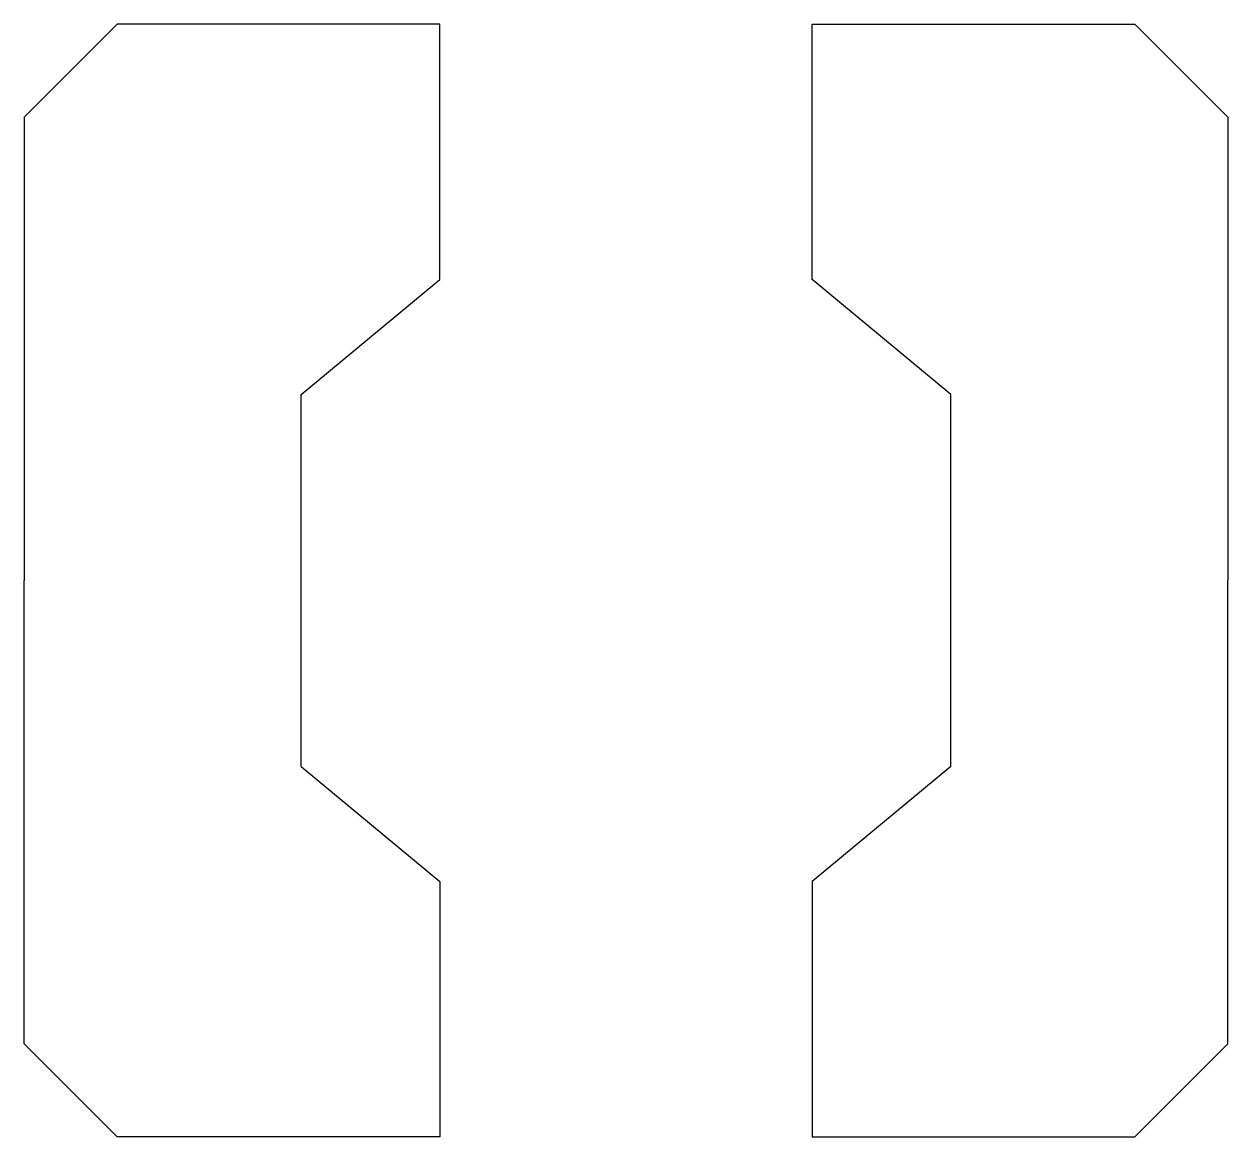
# Model space of a CAD drawing. Header units: millimetres. Extents: x -1.65 to 1.65, y -1.53 to 1.53.
import ezdxf

# ---------------------------------------------------------------- set-up
doc = ezdxf.new("R2010")
doc.units = ezdxf.units.MM
doc.layers.get('0').update_dxf_attribs({"linetype": 'CONTINUOUS'})

msp = doc.modelspace()

# ---------------------------------------------------------------- linework, layer by layer
for p, q in [((-1.395, 1.525), (-1.65, 1.27)), ((-0.51, 1.525), (-1.395, 1.525)), ((-0.51, 0.825), (-0.51, 1.525)), ((0.51, 0.825), (0.51, 1.525)), ((0.51, 1.525), (1.395, 1.525)), ((1.395, 1.525), (1.65, 1.27)), ((-1.65, 1.27), (-1.65, 0)), ((1.65, 1.27), (1.65, 0)), ((-0.89, 0.51), (-0.51, 0.825)), ((0.89, 0.51), (0.51, 0.825)), ((-0.89, -0.51), (-0.89, 0.51)), ((0.89, -0.51), (0.89, 0.51)), ((-1.65, -1.27), (-1.65, 0)), ((1.65, -1.27), (1.65, 0)), ((-0.89, -0.51), (-0.51, -0.825)), ((0.89, -0.51), (0.51, -0.825)), ((-0.51, -0.825), (-0.51, -1.525)), ((0.51, -0.825), (0.51, -1.525)), ((-1.395, -1.525), (-1.65, -1.27)), ((1.395, -1.525), (1.65, -1.27)), ((-0.51, -1.525), (-1.395, -1.525)), ((0.51, -1.525), (1.395, -1.525))]:
    msp.add_line(p, q)

doc.saveas('drawing.dxf')
